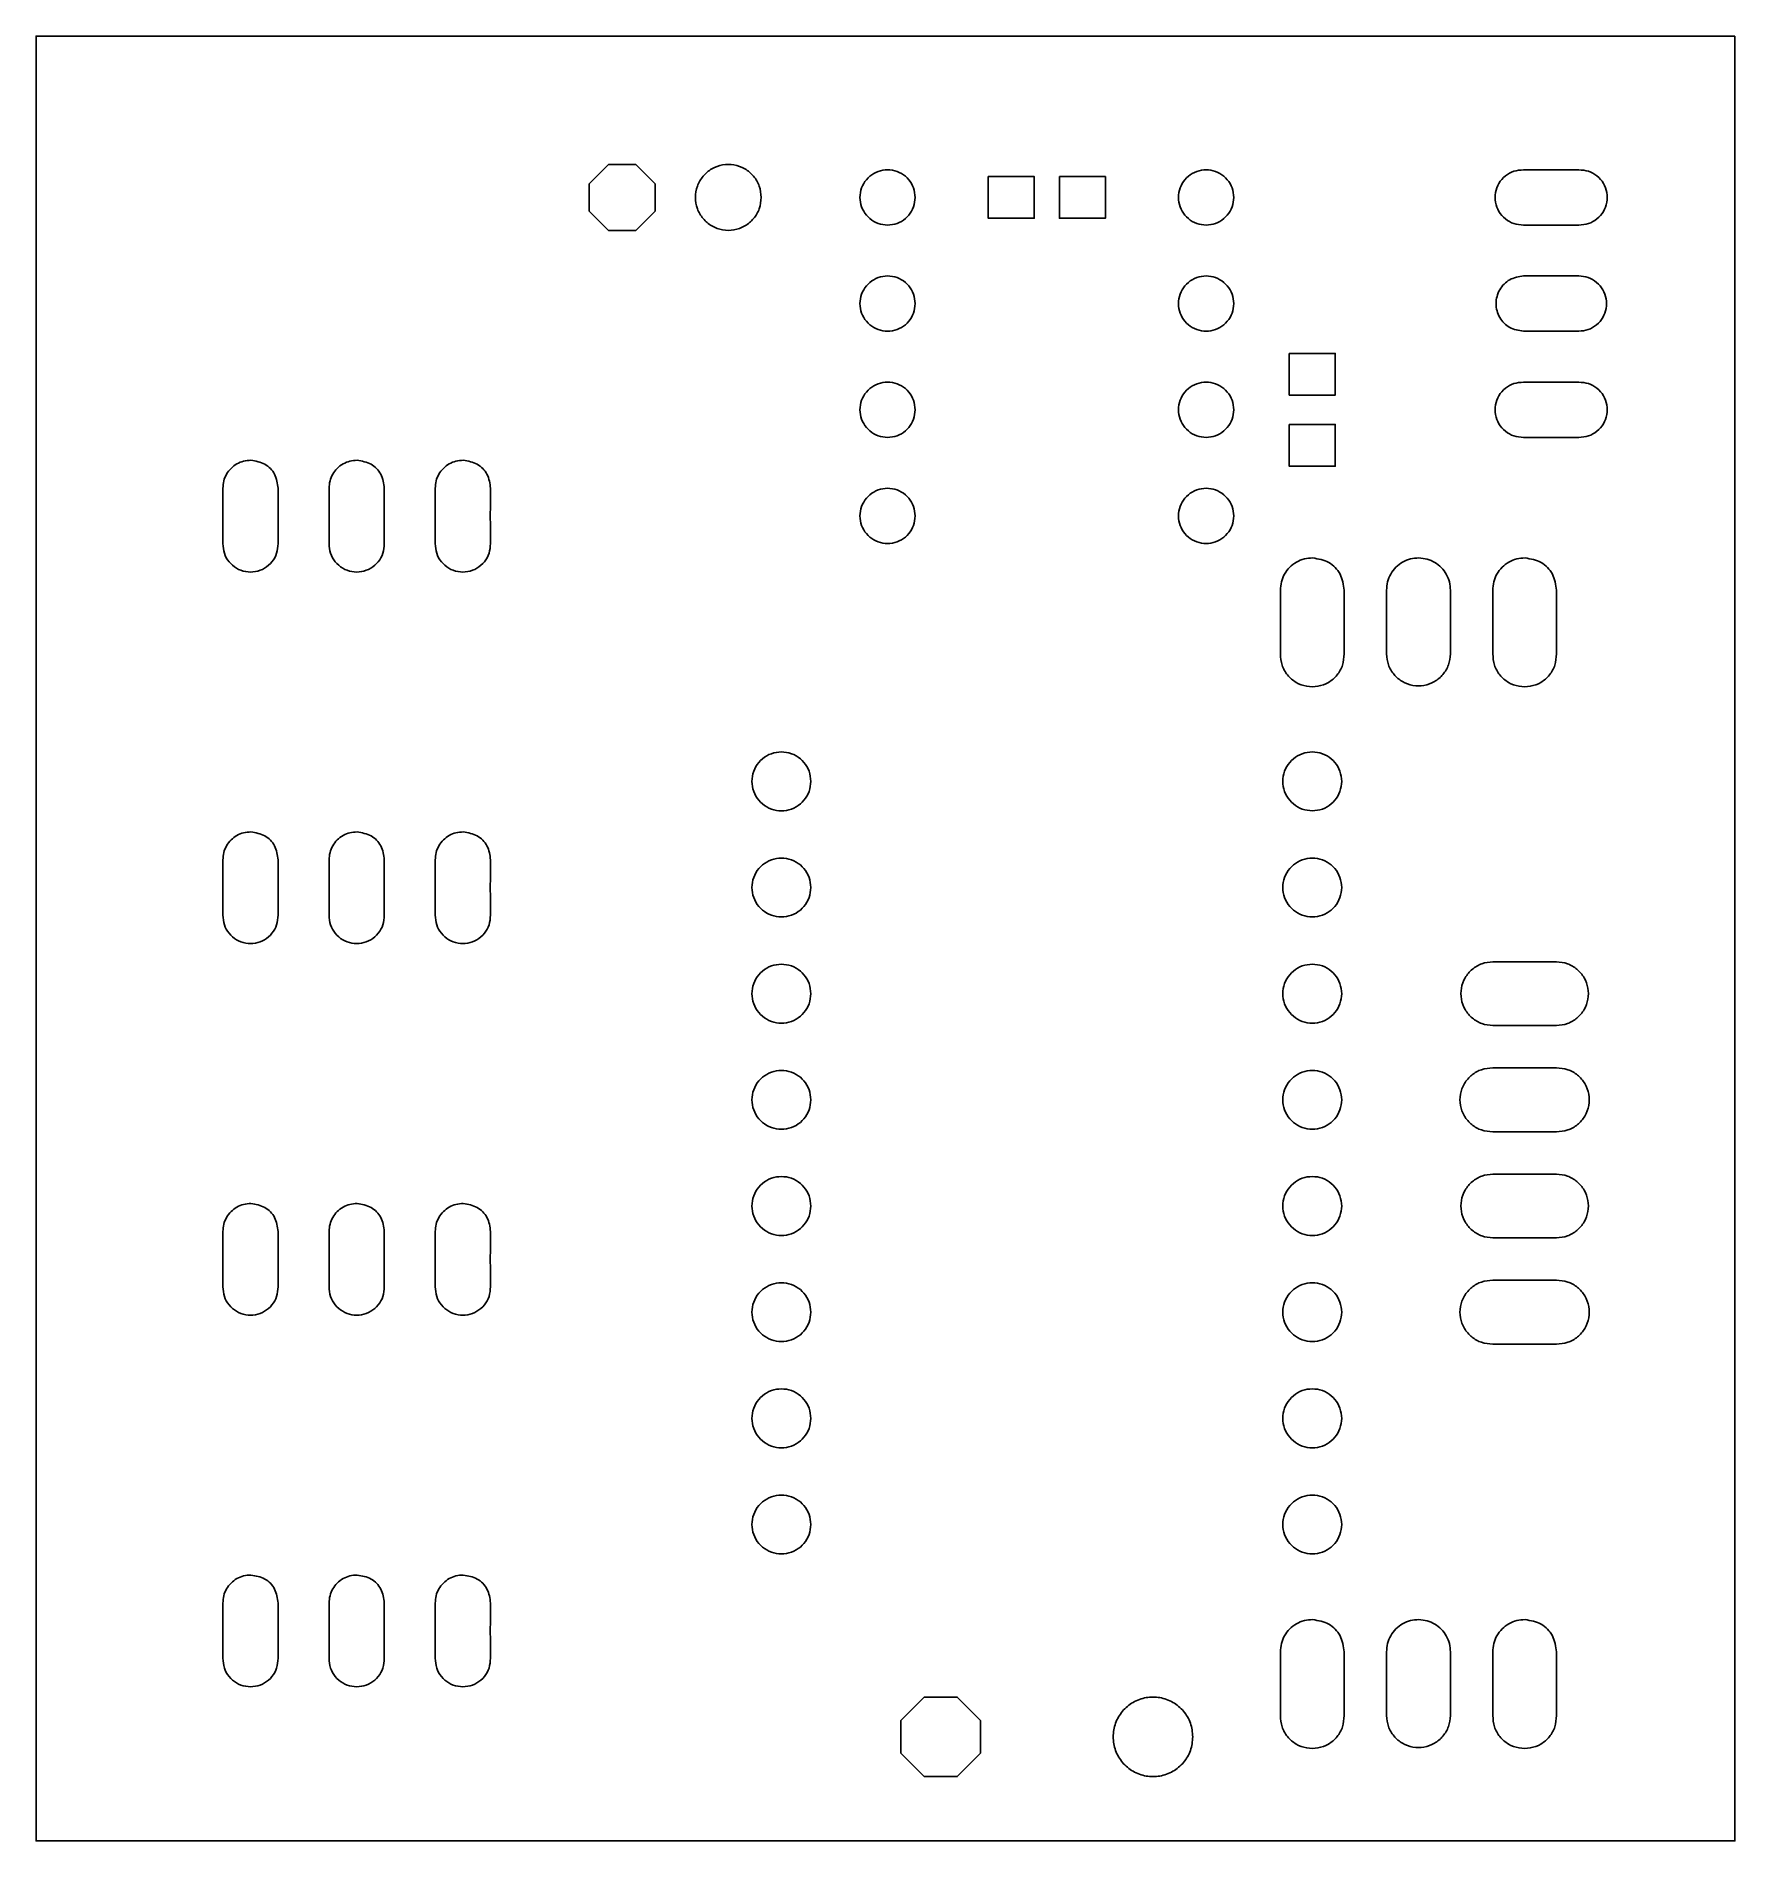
# Model space of a CAD drawing. Extents: x 0 to 40.6, y 0 to 43.2.
import ezdxf

# ---------------------------------------------------------------- set-up
doc = ezdxf.new("R2010")
doc.units = 0
doc.layers.get('0').update_dxf_attribs({"linetype": 'CONTINUOUS'})

msp = doc.modelspace()

# ---------------------------------------------------------------- linework, layer by layer
at = {"color": 7}
for points in [[(40.640025, 43.180027), (40.640025, 0.000001), (0, 0.000001), (0, 43.180027)], [(13.232608, 39.646173), (13.232608, 38.993869), (13.693856, 38.532621), (14.346159, 38.532621), (14.807407, 38.993869), (14.807407, 39.646173), (14.346159, 40.107421), (13.693856, 40.107421)], [(22.780014, 39.820004), (22.780014, 38.820011), (23.880015, 38.820011), (23.880015, 39.820004)], [(24.480015, 39.820004), (24.480015, 38.820011), (25.580016, 38.820011), (25.580016, 39.820004)], [(17.34741, 39.320021)], [(21.030413, 39.320021)], [(28.650417, 39.320021)], [(21.030413, 36.780021)], [(28.650417, 36.780021)], [(29.980018, 35.590004), (29.980018, 34.590012), (31.080019, 34.590012), (31.080019, 35.590004)], [(21.030413, 34.240021)], [(28.650417, 34.240021)], [(29.980018, 33.890003), (29.980018, 32.890011), (31.080019, 32.890011), (31.080019, 33.890003)], [(5.139221, 33.030954)], [(7.680238, 33.030954)], [(10.219302, 33.030954)], [(21.030413, 31.700021)], [(28.650418, 31.700021)], [(30.54158, 30.695001)], [(33.080645, 30.695001)], [(35.621662, 30.695001)], [(18.53401, 25.349994)], [(31.234019, 25.349994)], [(5.139221, 24.140319)], [(7.680238, 24.140319)], [(10.219302, 24.140319)], [(18.53401, 22.809994)], [(31.234019, 22.809994)], [(18.53401, 20.269994)], [(31.234019, 20.269994)], [(18.53401, 17.729994)], [(31.234019, 17.729994)], [(5.139221, 15.249684)], [(7.680238, 15.249684)], [(10.219302, 15.249684)], [(18.53401, 15.189994)], [(31.234019, 15.189994)], [(18.53401, 12.649994)], [(31.234019, 12.649994)], [(18.53401, 10.109994)], [(31.234019, 10.109994)], [(18.53401, 7.569994)], [(31.234019, 7.569994)], [(5.139221, 6.361007)], [(7.680238, 6.361007)], [(10.219302, 6.361007)], [(30.54158, 5.294604)], [(33.080645, 5.294604)], [(35.621662, 5.294604)], [(20.687513, 2.884541), (20.687513, 2.095448), (21.245474, 1.537494), (22.034551, 1.537494), (22.592512, 2.095448), (22.592512, 2.884541), (22.034551, 3.442494), (21.245474, 3.442494)], [(27.672518, 2.489994)]]:
    msp.add_lwpolyline(points, close=True, dxfattribs=at)
for points in [[(35.584553, 39.980183), (36.904866, 39.980183)], [(36.904866, 38.659859), (35.584553, 38.659859)], [(35.584553, 37.441109), (36.904866, 37.441109)], [(36.904866, 36.118853), (35.584553, 36.118853)], [(35.584553, 34.900103), (36.904866, 34.900103)], [(36.904866, 33.57978), (35.584553, 33.57978)], [(4.469298, 31.038748), (4.469298, 32.361029)], [(5.789612, 32.361029), (5.789612, 31.038748)], [(7.010316, 31.038748), (7.010316, 32.361029)], [(8.330629, 32.361029), (8.330629, 31.038748)], [(9.54938, 31.038748), (9.54938, 32.361029)], [(29.768143, 28.398127), (29.768143, 29.921571)], [(31.291581, 29.921571), (31.291581, 28.398127)], [(32.307207, 28.398127), (32.307207, 29.921571)], [(33.832599, 29.921571), (33.832599, 28.398127)], [(34.848224, 28.398127), (34.848224, 29.921571)], [(36.371663, 29.921571), (36.371663, 28.398127)], [(4.469298, 22.150071), (4.469298, 23.470394)], [(5.789612, 23.470394), (5.789612, 22.150071)], [(7.010316, 22.150071), (7.010316, 23.470394)], [(8.330629, 23.470394), (8.330629, 22.150071)], [(9.54938, 22.150071), (9.54938, 23.470394)], [(34.848224, 21.032894), (36.371663, 21.032894)], [(36.371663, 19.507492), (34.848224, 19.507492)], [(34.848224, 18.491888), (36.371663, 18.491888)], [(36.371663, 16.968444), (34.848224, 16.968444)], [(34.848224, 15.952815), (36.371663, 15.952815)], [(4.469298, 13.259462), (4.469298, 14.579759)], [(5.789612, 14.579759), (5.789612, 13.259462)], [(7.010316, 13.259462), (7.010316, 14.579759)], [(8.330629, 14.579759), (8.330629, 13.259462)], [(9.54938, 13.259462), (9.54938, 14.579759)], [(36.371663, 14.427412), (34.848224, 14.427412)], [(34.848224, 13.411809), (36.371663, 13.411809)], [(36.371663, 11.888365), (34.848224, 11.888365)], [(4.469298, 4.368827), (4.469298, 5.691082)], [(5.789612, 5.691082), (5.789612, 4.368827)], [(7.010316, 4.368827), (7.010316, 5.691082)], [(8.330629, 5.691082), (8.330629, 4.368827)], [(9.54938, 4.368827), (9.54938, 5.691082)], [(29.768143, 2.99773), (29.768143, 4.521174)], [(31.291581, 4.521174), (31.291581, 2.99773)], [(32.307207, 2.99773), (32.307207, 4.521174)], [(33.832599, 4.521174), (33.832599, 2.99773)], [(34.848224, 2.99773), (34.848224, 4.521174)], [(36.371663, 4.521174), (36.371663, 2.99773)]]:
    msp.add_lwpolyline(points, dxfattribs=at)
for points, knots in [([(17.34741, 39.320021), (17.338048, 39.412119), (17.31946, 39.594996), (17.174562, 39.836718), (16.96232, 40.016443), (16.699453, 40.111768), (16.420509, 40.111768), (16.158008, 40.016443), (15.944304, 39.836718), (15.804839, 39.594996), (15.756382, 39.320021), (15.804839, 39.045045), (15.944304, 38.803324), (16.158008, 38.623599), (16.420509, 38.528273), (16.699453, 38.528273), (16.96232, 38.623599), (17.174562, 38.803324), (17.31946, 39.045045), (17.338048, 39.227923), (17.34741, 39.320021)], [0, 0, 0, 0, 0.274875, 0.545814, 0.820689, 1.095565, 1.366504, 1.641379, 1.916254, 2.187193, 2.462068, 2.736944, 3.007882, 3.282758, 3.557633, 3.828572, 4.103447, 4.378323, 4.649261, 4.924137, 4.924137, 4.924137, 4.924137]), ([(21.030413, 39.320021), (21.022565, 39.397268), (21.006981, 39.550655), (20.885457, 39.753401), (20.707444, 39.904149), (20.486967, 39.984105), (20.253006, 39.984105), (20.032836, 39.904149), (19.853598, 39.753401), (19.736628, 39.550655), (19.696004, 39.320021), (19.736628, 39.089386), (19.853598, 38.88664), (20.032836, 38.735893), (20.253006, 38.655937), (20.486967, 38.655937), (20.707444, 38.735893), (20.885457, 38.88664), (21.006981, 39.089386), (21.022565, 39.242774), (21.030413, 39.320021)], [0, 0, 0, 0, 0.230549, 0.457796, 0.688345, 0.918894, 1.146142, 1.376691, 1.60724, 1.834487, 2.065036, 2.295585, 2.522832, 2.753381, 2.983931, 3.211178, 3.441727, 3.672276, 3.899523, 4.130072, 4.130072, 4.130072, 4.130072]), ([(28.650417, 39.320021), (28.642526, 39.397231), (28.626858, 39.550547), (28.505301, 39.753156), (28.32732, 39.903791), (28.106924, 39.983683), (27.873059, 39.983683), (27.652971, 39.903791), (27.473758, 39.753156), (27.35678, 39.550547), (27.315937, 39.320021), (27.35678, 39.089494), (27.473758, 38.886885), (27.652971, 38.73625), (27.873059, 38.656359), (28.106924, 38.656359), (28.32732, 38.73625), (28.505301, 38.886885), (28.626858, 39.089494), (28.642526, 39.24281), (28.650417, 39.320021)], [0, 0, 0, 0, 0.230456, 0.457614, 0.68807, 0.918526, 1.145684, 1.37614, 1.606596, 1.833753, 2.064209, 2.294665, 2.521823, 2.752279, 2.982735, 3.209893, 3.440349, 3.670805, 3.897963, 4.128419, 4.128419, 4.128419, 4.128419]), ([(35.584553, 38.659859), (35.505615, 38.66567), (35.34891, 38.677205), (35.13973, 38.797075), (34.983651, 38.976498), (34.900644, 39.200795), (34.900644, 39.439246), (34.983651, 39.663543), (35.13973, 39.842966), (35.34891, 39.962836), (35.505615, 39.974372), (35.584553, 39.980183)], [0, 0, 0, 0, 0.23493, 0.466374, 0.701304, 0.936234, 1.167679, 1.402608, 1.637538, 1.868983, 2.103912, 2.103912, 2.103912, 2.103912]), ([(36.904866, 39.980183), (36.983804, 39.974372), (37.140509, 39.962836), (37.349689, 39.842966), (37.505768, 39.663543), (37.588775, 39.439246), (37.588775, 39.200795), (37.505768, 38.976498), (37.349689, 38.797075), (37.140509, 38.677205), (36.983804, 38.66567), (36.904866, 38.659859)], [0, 0, 0, 0, 0.23493, 0.466374, 0.701304, 0.936234, 1.167679, 1.402608, 1.637538, 1.868983, 2.103912, 2.103912, 2.103912, 2.103912]), ([(21.030413, 36.780021), (21.022565, 36.857268), (21.006981, 37.010655), (20.885457, 37.213401), (20.707444, 37.364149), (20.486967, 37.444105), (20.253006, 37.444105), (20.032836, 37.364149), (19.853598, 37.213401), (19.736628, 37.010655), (19.696004, 36.780021), (19.736628, 36.549386), (19.853598, 36.34664), (20.032836, 36.195893), (20.253006, 36.115937), (20.486967, 36.115937), (20.707444, 36.195893), (20.885457, 36.34664), (21.006981, 36.549386), (21.022565, 36.702774), (21.030413, 36.780021)], [0, 0, 0, 0, 0.230549, 0.457796, 0.688345, 0.918894, 1.146142, 1.376691, 1.60724, 1.834487, 2.065036, 2.295585, 2.522832, 2.753381, 2.983931, 3.211178, 3.441727, 3.672276, 3.899523, 4.130072, 4.130072, 4.130072, 4.130072]), ([(28.650417, 36.780021), (28.642526, 36.857231), (28.626858, 37.010547), (28.505301, 37.213156), (28.32732, 37.363791), (28.106924, 37.443683), (27.873059, 37.443683), (27.652971, 37.363791), (27.473758, 37.213156), (27.35678, 37.010547), (27.315937, 36.780021), (27.35678, 36.549494), (27.473758, 36.346885), (27.652971, 36.19625), (27.873059, 36.116359), (28.106924, 36.116359), (28.32732, 36.19625), (28.505301, 36.346885), (28.626858, 36.549494), (28.642526, 36.70281), (28.650417, 36.780021)], [0, 0, 0, 0, 0.230456, 0.457614, 0.68807, 0.918526, 1.145684, 1.37614, 1.606596, 1.833753, 2.064209, 2.294665, 2.521823, 2.752279, 2.982735, 3.209893, 3.440349, 3.670805, 3.897963, 4.128419, 4.128419, 4.128419, 4.128419]), ([(35.584553, 36.118853), (35.468399, 36.137425), (35.239522, 36.174019), (34.988001, 36.436788), (34.894827, 36.779981), (34.988001, 37.123175), (35.239522, 37.385943), (35.468399, 37.422537), (35.584553, 37.441109)], [0, 0, 0, 0, 0.344761, 0.679343, 1.024104, 1.368865, 1.703447, 2.048209, 2.048209, 2.048209, 2.048209]), ([(36.904866, 37.441109), (36.982403, 37.433492), (37.136363, 37.418368), (37.340101, 37.296896), (37.49165, 37.11852), (37.572057, 36.897321), (37.572057, 36.662641), (37.49165, 36.441442), (37.340101, 36.263066), (37.136363, 36.141594), (36.982403, 36.12647), (36.904866, 36.118853)], [0, 0, 0, 0, 0.231327, 0.459328, 0.690655, 0.921983, 1.149983, 1.38131, 1.612638, 1.840638, 2.071965, 2.071965, 2.071965, 2.071965]), ([(21.030413, 34.240021), (21.022565, 34.317268), (21.006981, 34.470655), (20.885457, 34.673401), (20.707444, 34.824149), (20.486967, 34.904105), (20.253006, 34.904105), (20.032836, 34.824149), (19.853598, 34.673401), (19.736628, 34.470655), (19.696004, 34.240021), (19.736628, 34.009386), (19.853598, 33.80664), (20.032836, 33.655893), (20.253006, 33.575937), (20.486967, 33.575937), (20.707444, 33.655893), (20.885457, 33.80664), (21.006981, 34.009386), (21.022565, 34.162774), (21.030413, 34.240021)], [0, 0, 0, 0, 0.230549, 0.457796, 0.688345, 0.918894, 1.146142, 1.376691, 1.60724, 1.834487, 2.065036, 2.295585, 2.522832, 2.753381, 2.983931, 3.211178, 3.441727, 3.672276, 3.899523, 4.130072, 4.130072, 4.130072, 4.130072]), ([(28.650417, 34.240021), (28.642526, 34.317231), (28.626858, 34.470547), (28.505301, 34.673156), (28.32732, 34.823791), (28.106924, 34.903683), (27.873059, 34.903683), (27.652971, 34.823791), (27.473758, 34.673156), (27.35678, 34.470547), (27.315937, 34.240021), (27.35678, 34.009494), (27.473758, 33.806885), (27.652971, 33.65625), (27.873059, 33.576359), (28.106924, 33.576359), (28.32732, 33.65625), (28.505301, 33.806885), (28.626858, 34.009494), (28.642526, 34.16281), (28.650417, 34.240021)], [0, 0, 0, 0, 0.230456, 0.457614, 0.68807, 0.918526, 1.145684, 1.37614, 1.606596, 1.833753, 2.064209, 2.294665, 2.521823, 2.752279, 2.982735, 3.209893, 3.440349, 3.670805, 3.897963, 4.128419, 4.128419, 4.128419, 4.128419]), ([(35.584553, 33.57978), (35.505615, 33.58559), (35.34891, 33.597126), (35.13973, 33.716996), (34.983651, 33.896419), (34.900644, 34.120716), (34.900644, 34.359167), (34.983651, 34.583464), (35.13973, 34.762887), (35.34891, 34.882757), (35.505615, 34.894292), (35.584553, 34.900103)], [0, 0, 0, 0, 0.23493, 0.466374, 0.701304, 0.936234, 1.167679, 1.402608, 1.637538, 1.868983, 2.103912, 2.103912, 2.103912, 2.103912]), ([(36.904866, 34.900103), (36.983804, 34.894292), (37.140509, 34.882757), (37.349689, 34.762887), (37.505768, 34.583464), (37.588775, 34.359167), (37.588775, 34.120716), (37.505768, 33.896419), (37.349689, 33.716996), (37.140509, 33.597126), (36.983804, 33.58559), (36.904866, 33.57978)], [0, 0, 0, 0, 0.23493, 0.466374, 0.701304, 0.936234, 1.167679, 1.402608, 1.637538, 1.868983, 2.103912, 2.103912, 2.103912, 2.103912]), ([(4.469298, 32.361029), (4.473017, 32.419956), (4.480421, 32.537304), (4.549876, 32.701885), (4.656927, 32.843324), (4.798366, 32.950375), (4.962946, 33.019831), (5.080294, 33.027236), (5.139221, 33.030954)], [0, 0, 0, 0, 0.176067, 0.350626, 0.526693, 0.702761, 0.877319, 1.053386, 1.053386, 1.053386, 1.053386]), ([(5.139221, 33.030954), (5.25461, 33.011054), (5.481969, 32.971844), (5.740667, 32.705376), (5.773134, 32.476957), (5.789612, 32.361029)], [0, 0, 0, 0, 0.345175, 0.680119, 1.025294, 1.025294, 1.025294, 1.025294]), ([(7.010316, 32.361029), (7.014034, 32.419956), (7.021439, 32.537304), (7.090893, 32.701885), (7.197944, 32.843324), (7.339383, 32.950375), (7.503963, 33.019831), (7.621311, 33.027236), (7.680238, 33.030954)], [0, 0, 0, 0, 0.176067, 0.350626, 0.526693, 0.702761, 0.877319, 1.053386, 1.053386, 1.053386, 1.053386]), ([(7.680238, 33.030954), (7.795627, 33.011054), (8.022986, 32.971844), (8.281684, 32.705376), (8.314151, 32.476957), (8.330629, 32.361029)], [0, 0, 0, 0, 0.345175, 0.680119, 1.025294, 1.025294, 1.025294, 1.025294]), ([(10.219302, 33.030954), (10.334999, 33.011037), (10.562965, 32.971794), (10.817171, 32.705571), (10.883428, 32.361067), (10.863003, 31.920747), (10.866414, 31.478943), (10.876946, 31.075511), (10.851387, 30.802947), (10.73282, 30.593859), (10.553037, 30.437693), (10.328801, 30.354671), (10.090286, 30.354668), (9.865963, 30.437702), (9.686527, 30.593827), (9.566673, 30.803063), (9.555173, 30.959796), (9.54938, 31.038748)], [0, 0, 0, 0, 0.345175, 0.680119, 1.025294, 1.368108, 2.004762, 2.347576, 2.582543, 2.814024, 3.048991, 3.283958, 3.515439, 3.750406, 3.985373, 4.216854, 4.451821, 4.451821, 4.451821, 4.451821]), ([(9.54938, 32.361029), (9.553098, 32.419956), (9.560503, 32.537304), (9.629958, 32.701885), (9.737009, 32.843324), (9.878447, 32.950375), (10.043027, 33.019831), (10.160375, 33.027236), (10.219302, 33.030954)], [0, 0, 0, 0, 0.176067, 0.350626, 0.526693, 0.702761, 0.877319, 1.053386, 1.053386, 1.053386, 1.053386]), ([(21.030413, 31.700021), (21.022565, 31.777268), (21.006981, 31.930655), (20.885457, 32.133401), (20.707444, 32.284149), (20.486967, 32.364105), (20.253006, 32.364105), (20.032836, 32.284149), (19.853598, 32.133401), (19.736628, 31.930655), (19.696004, 31.700021), (19.736628, 31.469386), (19.853598, 31.26664), (20.032836, 31.115893), (20.253006, 31.035937), (20.486967, 31.035937), (20.707444, 31.115893), (20.885457, 31.26664), (21.006981, 31.469386), (21.022565, 31.622774), (21.030413, 31.700021)], [0, 0, 0, 0, 0.230549, 0.457796, 0.688345, 0.918894, 1.146142, 1.376691, 1.60724, 1.834487, 2.065036, 2.295585, 2.522832, 2.753381, 2.983931, 3.211178, 3.441727, 3.672276, 3.899523, 4.130072, 4.130072, 4.130072, 4.130072]), ([(28.650418, 31.700021), (28.64257, 31.777268), (28.626986, 31.930655), (28.505461, 32.133401), (28.327449, 32.284149), (28.106972, 32.364105), (27.87301, 32.364105), (27.65284, 32.284149), (27.473602, 32.133401), (27.356633, 31.930655), (27.316009, 31.700021), (27.356633, 31.469386), (27.473602, 31.26664), (27.65284, 31.115893), (27.87301, 31.035937), (28.106972, 31.035937), (28.327449, 31.115893), (28.505461, 31.26664), (28.626986, 31.469386), (28.64257, 31.622774), (28.650418, 31.700021)], [0, 0, 0, 0, 0.230549, 0.457796, 0.688345, 0.918894, 1.146142, 1.376691, 1.60724, 1.834487, 2.065036, 2.295585, 2.522832, 2.753381, 2.983931, 3.211178, 3.441727, 3.672276, 3.899523, 4.130072, 4.130072, 4.130072, 4.130072]), ([(5.789612, 31.038748), (5.783819, 30.959796), (5.772319, 30.803063), (5.652464, 30.593827), (5.473029, 30.437702), (5.2487, 30.354668), (5.01021, 30.354668), (4.785881, 30.437702), (4.606446, 30.593827), (4.486591, 30.803063), (4.475091, 30.959796), (4.469298, 31.038748)], [0, 0, 0, 0, 0.234967, 0.466448, 0.701415, 0.936382, 1.167863, 1.40283, 1.637797, 1.869278, 2.104245, 2.104245, 2.104245, 2.104245]), ([(8.330629, 31.038748), (8.324836, 30.959796), (8.313336, 30.803063), (8.193482, 30.593827), (8.014047, 30.437702), (7.789717, 30.354668), (7.551227, 30.354668), (7.326898, 30.437702), (7.147463, 30.593827), (7.027608, 30.803063), (7.016109, 30.959796), (7.010316, 31.038748)], [0, 0, 0, 0, 0.234967, 0.466448, 0.701415, 0.936382, 1.167863, 1.40283, 1.637797, 1.869278, 2.104245, 2.104245, 2.104245, 2.104245]), ([(29.768143, 29.921571), (29.7724, 29.989616), (29.780879, 30.125124), (29.861027, 30.315191), (29.984625, 30.478524), (30.147959, 30.60212), (30.338027, 30.682266), (30.473534, 30.690744), (30.54158, 30.695001)], [0, 0, 0, 0, 0.203305, 0.404865, 0.60817, 0.811475, 1.013035, 1.216341, 1.216341, 1.216341, 1.216341]), ([(30.54158, 30.695001), (30.674708, 30.671962), (30.93702, 30.626566), (31.235339, 30.318928), (31.272647, 30.055345), (31.291581, 29.921571)], [0, 0, 0, 0, 0.398279, 0.784755, 1.183034, 1.183034, 1.183034, 1.183034]), ([(32.307207, 29.921571), (32.311465, 29.989617), (32.319943, 30.125124), (32.400091, 30.315191), (32.523689, 30.478524), (32.687024, 30.602121), (32.877092, 30.682267), (33.012599, 30.690744), (33.080645, 30.695001)], [0, 0, 0, 0, 0.203305, 0.404865, 0.608171, 0.811476, 1.013036, 1.216341, 1.216341, 1.216341, 1.216341]), ([(33.080645, 30.695001), (33.147341, 30.68903), (33.280181, 30.677137), (33.465118, 30.594552), (33.623509, 30.470539), (33.743013, 30.308719), (33.82036, 30.121531), (33.828508, 29.988409), (33.832599, 29.921571)], [0, 0, 0, 0, 0.199723, 0.397789, 0.597512, 0.797235, 0.995301, 1.195024, 1.195024, 1.195024, 1.195024]), ([(34.848224, 29.921571), (34.852482, 29.989617), (34.860961, 30.125124), (34.941109, 30.315191), (35.064707, 30.478524), (35.228041, 30.602121), (35.418109, 30.682267), (35.553617, 30.690744), (35.621662, 30.695001)], [0, 0, 0, 0, 0.203305, 0.404865, 0.608171, 0.811476, 1.013036, 1.216341, 1.216341, 1.216341, 1.216341]), ([(35.621662, 30.695001), (35.754791, 30.671962), (36.017102, 30.626566), (36.31542, 30.318928), (36.352728, 30.055345), (36.371663, 29.921571)], [0, 0, 0, 0, 0.398279, 0.784755, 1.183034, 1.183034, 1.183034, 1.183034]), ([(31.291581, 28.398127), (31.284898, 28.307028), (31.271629, 28.126182), (31.133336, 27.884755), (30.926295, 27.704609), (30.667453, 27.608801), (30.392271, 27.608801), (30.133429, 27.704609), (29.926388, 27.884755), (29.788095, 28.126182), (29.774827, 28.307028), (29.768143, 28.398127)], [0, 0, 0, 0, 0.271117, 0.538211, 0.809328, 1.080445, 1.347539, 1.618655, 1.889772, 2.156866, 2.427983, 2.427983, 2.427983, 2.427983]), ([(33.832599, 28.398127), (33.823486, 28.308956), (33.805391, 28.131892), (33.665003, 27.897898), (33.45946, 27.72393), (33.204897, 27.631664), (32.934908, 27.631664), (32.680346, 27.72393), (32.474803, 27.897898), (32.334414, 28.131892), (32.316319, 28.308956), (32.307207, 28.398127)], [0, 0, 0, 0, 0.266153, 0.528498, 0.794651, 1.060805, 1.323149, 1.589303, 1.855456, 2.117801, 2.383954, 2.383954, 2.383954, 2.383954]), ([(36.371663, 28.398127), (36.364979, 28.307028), (36.351711, 28.126182), (36.213417, 27.884755), (36.006377, 27.704609), (35.747534, 27.608801), (35.472353, 27.608801), (35.21351, 27.704609), (35.00647, 27.884755), (34.868176, 28.126182), (34.854908, 28.307028), (34.848224, 28.398127)], [0, 0, 0, 0, 0.271117, 0.538211, 0.809328, 1.080445, 1.347539, 1.618655, 1.889772, 2.156866, 2.427983, 2.427983, 2.427983, 2.427983]), ([(18.53401, 25.349994), (18.525643, 25.43234), (18.509027, 25.595852), (18.379479, 25.811979), (18.189715, 25.972675), (17.954685, 26.057907), (17.70528, 26.057907), (17.470577, 25.972675), (17.279506, 25.811979), (17.154814, 25.595852), (17.111501, 25.349994), (17.154814, 25.104137), (17.279506, 24.88801), (17.470577, 24.727314), (17.70528, 24.642081), (17.954685, 24.642081), (18.189715, 24.727314), (18.379479, 24.88801), (18.509027, 25.104137), (18.525643, 25.267649), (18.53401, 25.349994)], [0, 0, 0, 0, 0.245767, 0.488014, 0.733781, 0.979548, 1.221795, 1.467562, 1.713329, 1.955577, 2.201344, 2.447111, 2.689358, 2.935125, 3.180892, 3.423139, 3.668906, 3.914673, 4.15692, 4.402687, 4.402687, 4.402687, 4.402687]), ([(31.234019, 25.349994), (31.225607, 25.432302), (31.208905, 25.59574), (31.079322, 25.811726), (30.88959, 25.972306), (30.654644, 26.057472), (30.405339, 26.057472), (30.170721, 25.972306), (29.979676, 25.811726), (29.854974, 25.59574), (29.811435, 25.349994), (29.854974, 25.104248), (29.979676, 24.888263), (30.170721, 24.727683), (30.405339, 24.642517), (30.654644, 24.642517), (30.88959, 24.727683), (31.079322, 24.888263), (31.208905, 25.104248), (31.225607, 25.267686), (31.234019, 25.349994)], [0, 0, 0, 0, 0.245671, 0.487826, 0.733497, 0.979168, 1.221323, 1.466994, 1.712665, 1.95482, 2.200491, 2.446162, 2.688316, 2.933987, 3.179658, 3.421813, 3.667484, 3.913155, 4.15531, 4.400981, 4.400981, 4.400981, 4.400981]), ([(4.469298, 23.470394), (4.473017, 23.529321), (4.480421, 23.646669), (4.549876, 23.81125), (4.656927, 23.952689), (4.798366, 24.05974), (4.962946, 24.129196), (5.080294, 24.136601), (5.139221, 24.140319)], [0, 0, 0, 0, 0.176067, 0.350626, 0.526693, 0.702761, 0.877319, 1.053386, 1.053386, 1.053386, 1.053386]), ([(5.139221, 24.140319), (5.25461, 24.120419), (5.481969, 24.081209), (5.740667, 23.814741), (5.773134, 23.586322), (5.789612, 23.470394)], [0, 0, 0, 0, 0.345175, 0.680119, 1.025294, 1.025294, 1.025294, 1.025294]), ([(7.010316, 23.470394), (7.014034, 23.529321), (7.021439, 23.646669), (7.090893, 23.81125), (7.197944, 23.952689), (7.339383, 24.05974), (7.503963, 24.129196), (7.621311, 24.136601), (7.680238, 24.140319)], [0, 0, 0, 0, 0.176067, 0.350626, 0.526693, 0.702761, 0.877319, 1.053386, 1.053386, 1.053386, 1.053386]), ([(7.680238, 24.140319), (7.795627, 24.120419), (8.022986, 24.081209), (8.281684, 23.814741), (8.314151, 23.586322), (8.330629, 23.470394)], [0, 0, 0, 0, 0.345175, 0.680119, 1.025294, 1.025294, 1.025294, 1.025294]), ([(10.219302, 24.140319), (10.335, 24.120402), (10.562966, 24.081159), (10.817168, 23.814936), (10.883405, 23.470602), (10.863018, 23.030763), (10.86642, 22.589615), (10.876934, 22.186664), (10.851386, 21.91427), (10.73282, 21.705181), (10.553037, 21.549016), (10.328801, 21.465994), (10.090286, 21.465991), (9.865963, 21.549025), (9.686527, 21.70515), (9.566673, 21.914386), (9.555173, 22.071119), (9.54938, 22.150071)], [0, 0, 0, 0, 0.345175, 0.680119, 1.025294, 1.3676, 2.003311, 2.345618, 2.580585, 2.812066, 3.047033, 3.282, 3.513481, 3.748448, 3.983415, 4.214896, 4.449863, 4.449863, 4.449863, 4.449863]), ([(9.54938, 23.470394), (9.553098, 23.529321), (9.560503, 23.646669), (9.629958, 23.81125), (9.737009, 23.952689), (9.878447, 24.05974), (10.043027, 24.129196), (10.160375, 24.136601), (10.219302, 24.140319)], [0, 0, 0, 0, 0.176067, 0.350626, 0.526693, 0.702761, 0.877319, 1.053386, 1.053386, 1.053386, 1.053386]), ([(18.53401, 22.809994), (18.525643, 22.89234), (18.509027, 23.055852), (18.379479, 23.271979), (18.189715, 23.432675), (17.954685, 23.517907), (17.70528, 23.517907), (17.470577, 23.432675), (17.279506, 23.271979), (17.154814, 23.055852), (17.111501, 22.809994), (17.154814, 22.564137), (17.279506, 22.34801), (17.470577, 22.187314), (17.70528, 22.102081), (17.954685, 22.102081), (18.189715, 22.187314), (18.379479, 22.34801), (18.509027, 22.564137), (18.525643, 22.727649), (18.53401, 22.809994)], [0, 0, 0, 0, 0.245767, 0.488014, 0.733781, 0.979548, 1.221795, 1.467562, 1.713329, 1.955577, 2.201344, 2.447111, 2.689358, 2.935125, 3.180892, 3.423139, 3.668906, 3.914673, 4.15692, 4.402687, 4.402687, 4.402687, 4.402687]), ([(31.234019, 22.809994), (31.225607, 22.892302), (31.208905, 23.05574), (31.079322, 23.271726), (30.88959, 23.432306), (30.654644, 23.517472), (30.405339, 23.517472), (30.170721, 23.432306), (29.979676, 23.271726), (29.854974, 23.05574), (29.811435, 22.809994), (29.854974, 22.564248), (29.979676, 22.348263), (30.170721, 22.187683), (30.405339, 22.102517), (30.654644, 22.102517), (30.88959, 22.187683), (31.079322, 22.348263), (31.208905, 22.564248), (31.225607, 22.727686), (31.234019, 22.809994)], [0, 0, 0, 0, 0.245671, 0.487826, 0.733497, 0.979168, 1.221323, 1.466994, 1.712665, 1.95482, 2.200491, 2.446162, 2.688316, 2.933987, 3.179658, 3.421813, 3.667484, 3.913155, 4.15531, 4.400981, 4.400981, 4.400981, 4.400981]), ([(5.789612, 22.150071), (5.783819, 22.071119), (5.772319, 21.914386), (5.652464, 21.70515), (5.473029, 21.549025), (5.2487, 21.465991), (5.01021, 21.465991), (4.785881, 21.549025), (4.606446, 21.70515), (4.486591, 21.914386), (4.475091, 22.071119), (4.469298, 22.150071)], [0, 0, 0, 0, 0.234967, 0.466448, 0.701415, 0.936382, 1.167863, 1.40283, 1.637797, 1.869278, 2.104245, 2.104245, 2.104245, 2.104245]), ([(8.330629, 22.150071), (8.324836, 22.071119), (8.313336, 21.914386), (8.193482, 21.70515), (8.014047, 21.549025), (7.789717, 21.465991), (7.551227, 21.465991), (7.326898, 21.549025), (7.147463, 21.70515), (7.027608, 21.914386), (7.016109, 22.071119), (7.010316, 22.150071)], [0, 0, 0, 0, 0.234967, 0.466448, 0.701415, 0.936382, 1.167863, 1.40283, 1.637797, 1.869278, 2.104245, 2.104245, 2.104245, 2.104245]), ([(18.53401, 20.269994), (18.525643, 20.35234), (18.509027, 20.515852), (18.379479, 20.731979), (18.189715, 20.892675), (17.954685, 20.977907), (17.70528, 20.977907), (17.470577, 20.892675), (17.279506, 20.731979), (17.154814, 20.515852), (17.111501, 20.269994), (17.154814, 20.024137), (17.279506, 19.80801), (17.470577, 19.647314), (17.70528, 19.562081), (17.954685, 19.562081), (18.189715, 19.647314), (18.379479, 19.80801), (18.509027, 20.024137), (18.525643, 20.187649), (18.53401, 20.269994)], [0, 0, 0, 0, 0.245767, 0.488014, 0.733781, 0.979548, 1.221795, 1.467562, 1.713329, 1.955577, 2.201344, 2.447111, 2.689358, 2.935125, 3.180892, 3.423139, 3.668906, 3.914673, 4.15692, 4.402687, 4.402687, 4.402687, 4.402687]), ([(31.234019, 20.269994), (31.225652, 20.35234), (31.209036, 20.515852), (31.079488, 20.731979), (30.889724, 20.892675), (30.654694, 20.977907), (30.405289, 20.977907), (30.170586, 20.892675), (29.979515, 20.731979), (29.854823, 20.515852), (29.81151, 20.269994), (29.854823, 20.024137), (29.979515, 19.80801), (30.170586, 19.647314), (30.405289, 19.562081), (30.654694, 19.562081), (30.889724, 19.647314), (31.079488, 19.80801), (31.209036, 20.024137), (31.225652, 20.187649), (31.234019, 20.269994)], [0, 0, 0, 0, 0.245767, 0.488014, 0.733781, 0.979548, 1.221795, 1.467562, 1.713329, 1.955577, 2.201344, 2.447111, 2.689358, 2.935125, 3.180892, 3.423139, 3.668906, 3.914673, 4.15692, 4.402687, 4.402687, 4.402687, 4.402687]), ([(34.848224, 19.507492), (34.759053, 19.516604), (34.581988, 19.534699), (34.347993, 19.675089), (34.174023, 19.880633), (34.081756, 20.135197), (34.081756, 20.405188), (34.174023, 20.659753), (34.347993, 20.865297), (34.581988, 21.005687), (34.759053, 21.023781), (34.848224, 21.032894)], [0, 0, 0, 0, 0.266155, 0.528502, 0.794657, 1.060812, 1.323158, 1.589314, 1.855469, 2.117815, 2.383971, 2.383971, 2.383971, 2.383971]), ([(36.371663, 21.032894), (36.460834, 21.023781), (36.637899, 21.005687), (36.871894, 20.865297), (37.045864, 20.659753), (37.138131, 20.405188), (37.138131, 20.135197), (37.045864, 19.880633), (36.871894, 19.675089), (36.637899, 19.534699), (36.460834, 19.516604), (36.371663, 19.507492)], [0, 0, 0, 0, 0.266155, 0.528502, 0.794657, 1.060812, 1.323158, 1.589314, 1.855469, 2.117815, 2.383971, 2.383971, 2.383971, 2.383971]), ([(18.53401, 17.729994), (18.525643, 17.81234), (18.509027, 17.975852), (18.379479, 18.191979), (18.189715, 18.352675), (17.954685, 18.437907), (17.70528, 18.437907), (17.470577, 18.352675), (17.279506, 18.191979), (17.154814, 17.975852), (17.111501, 17.729994), (17.154814, 17.484137), (17.279506, 17.26801), (17.470577, 17.107314), (17.70528, 17.022081), (17.954685, 17.022081), (18.189715, 17.107314), (18.379479, 17.26801), (18.509027, 17.484137), (18.525643, 17.647649), (18.53401, 17.729994)], [0, 0, 0, 0, 0.245767, 0.488014, 0.733781, 0.979548, 1.221795, 1.467562, 1.713329, 1.955577, 2.201344, 2.447111, 2.689358, 2.935125, 3.180892, 3.423139, 3.668906, 3.914673, 4.15692, 4.402687, 4.402687, 4.402687, 4.402687]), ([(31.234019, 17.729994), (31.225607, 17.812302), (31.208905, 17.97574), (31.079322, 18.191726), (30.88959, 18.352306), (30.654644, 18.437472), (30.405339, 18.437472), (30.170721, 18.352306), (29.979676, 18.191726), (29.854974, 17.97574), (29.811435, 17.729994), (29.854974, 17.484248), (29.979676, 17.268263), (30.170721, 17.107683), (30.405339, 17.022517), (30.654644, 17.022517), (30.88959, 17.107683), (31.079322, 17.268263), (31.208905, 17.484248), (31.225607, 17.647686), (31.234019, 17.729994)], [0, 0, 0, 0, 0.245671, 0.487826, 0.733497, 0.979168, 1.221323, 1.466994, 1.712665, 1.95482, 2.200491, 2.446162, 2.688316, 2.933987, 3.179658, 3.421813, 3.667484, 3.913155, 4.15531, 4.400981, 4.400981, 4.400981, 4.400981]), ([(34.848224, 16.968444), (34.757133, 16.975138), (34.576303, 16.988426), (34.334907, 17.126728), (34.154787, 17.333762), (34.058994, 17.592587), (34.058994, 17.867746), (34.154787, 18.12657), (34.334907, 18.333604), (34.576303, 18.471906), (34.757133, 18.485195), (34.848224, 18.491888)], [0, 0, 0, 0, 0.271096, 0.538169, 0.809265, 1.080361, 1.347435, 1.61853, 1.889626, 2.1567, 2.427796, 2.427796, 2.427796, 2.427796]), ([(36.371663, 18.491888), (36.462754, 18.485195), (36.643584, 18.471906), (36.88498, 18.333604), (37.0651, 18.12657), (37.160893, 17.867746), (37.160893, 17.592587), (37.0651, 17.333762), (36.88498, 17.126728), (36.643584, 16.988426), (36.462754, 16.975138), (36.371663, 16.968444)], [0, 0, 0, 0, 0.271096, 0.538169, 0.809265, 1.080361, 1.347435, 1.61853, 1.889626, 2.1567, 2.427796, 2.427796, 2.427796, 2.427796]), ([(18.53401, 15.189994), (18.525643, 15.27234), (18.509027, 15.435852), (18.379479, 15.651979), (18.189715, 15.812675), (17.954685, 15.897907), (17.70528, 15.897907), (17.470577, 15.812675), (17.279506, 15.651979), (17.154814, 15.435852), (17.111501, 15.189994), (17.154814, 14.944137), (17.279506, 14.72801), (17.470577, 14.567314), (17.70528, 14.482081), (17.954685, 14.482081), (18.189715, 14.567314), (18.379479, 14.72801), (18.509027, 14.944137), (18.525643, 15.107649), (18.53401, 15.189994)], [0, 0, 0, 0, 0.245767, 0.488014, 0.733781, 0.979548, 1.221795, 1.467562, 1.713329, 1.955577, 2.201344, 2.447111, 2.689358, 2.935125, 3.180892, 3.423139, 3.668906, 3.914673, 4.15692, 4.402687, 4.402687, 4.402687, 4.402687]), ([(31.234019, 15.189994), (31.225652, 15.27234), (31.209036, 15.435852), (31.079488, 15.651979), (30.889724, 15.812675), (30.654694, 15.897907), (30.405289, 15.897907), (30.170586, 15.812675), (29.979515, 15.651979), (29.854823, 15.435852), (29.81151, 15.189994), (29.854823, 14.944137), (29.979515, 14.72801), (30.170586, 14.567314), (30.405289, 14.482081), (30.654694, 14.482081), (30.889724, 14.567314), (31.079488, 14.72801), (31.209036, 14.944137), (31.225652, 15.107649), (31.234019, 15.189994)], [0, 0, 0, 0, 0.245767, 0.488014, 0.733781, 0.979548, 1.221795, 1.467562, 1.713329, 1.955577, 2.201344, 2.447111, 2.689358, 2.935125, 3.180892, 3.423139, 3.668906, 3.914673, 4.15692, 4.402687, 4.402687, 4.402687, 4.402687]), ([(34.848224, 14.427412), (34.759053, 14.436525), (34.581988, 14.45462), (34.347993, 14.595009), (34.174023, 14.800554), (34.081756, 15.055118), (34.081756, 15.325109), (34.174023, 15.579673), (34.347993, 15.785217), (34.581988, 15.925607), (34.759053, 15.943702), (34.848224, 15.952815)], [0, 0, 0, 0, 0.266155, 0.528502, 0.794657, 1.060812, 1.323158, 1.589314, 1.855469, 2.117815, 2.383971, 2.383971, 2.383971, 2.383971]), ([(36.371663, 15.952815), (36.460834, 15.943702), (36.637899, 15.925607), (36.871894, 15.785217), (37.045864, 15.579673), (37.138131, 15.325109), (37.138131, 15.055118), (37.045864, 14.800554), (36.871894, 14.595009), (36.637899, 14.45462), (36.460834, 14.436525), (36.371663, 14.427412)], [0, 0, 0, 0, 0.266155, 0.528502, 0.794657, 1.060812, 1.323158, 1.589314, 1.855469, 2.117815, 2.383971, 2.383971, 2.383971, 2.383971]), ([(4.469298, 14.579759), (4.473017, 14.638686), (4.480421, 14.756034), (4.549876, 14.920615), (4.656927, 15.062054), (4.798366, 15.169105), (4.962946, 15.238561), (5.080294, 15.245966), (5.139221, 15.249684)], [0, 0, 0, 0, 0.176067, 0.350626, 0.526693, 0.702761, 0.877319, 1.053386, 1.053386, 1.053386, 1.053386]), ([(5.139221, 15.249684), (5.25461, 15.229784), (5.481969, 15.190574), (5.740667, 14.924106), (5.773134, 14.695687), (5.789612, 14.579759)], [0, 0, 0, 0, 0.345175, 0.680119, 1.025294, 1.025294, 1.025294, 1.025294]), ([(7.010316, 14.579759), (7.014034, 14.638686), (7.021439, 14.756034), (7.090893, 14.920615), (7.197944, 15.062054), (7.339383, 15.169105), (7.503963, 15.238561), (7.621311, 15.245966), (7.680238, 15.249684)], [0, 0, 0, 0, 0.176067, 0.350626, 0.526693, 0.702761, 0.877319, 1.053386, 1.053386, 1.053386, 1.053386]), ([(7.680238, 15.249684), (7.795627, 15.229784), (8.022986, 15.190574), (8.281684, 14.924106), (8.314151, 14.695687), (8.330629, 14.579759)], [0, 0, 0, 0, 0.345175, 0.680119, 1.025294, 1.025294, 1.025294, 1.025294]), ([(10.219302, 15.249684), (10.335, 15.229767), (10.562966, 15.190524), (10.817168, 14.924301), (10.883405, 14.57997), (10.863018, 14.140137), (10.866421, 13.698998), (10.876934, 13.296053), (10.851386, 13.023661), (10.73282, 12.814573), (10.553037, 12.658408), (10.328801, 12.575385), (10.090286, 12.575382), (9.865963, 12.658416), (9.686527, 12.814541), (9.566673, 13.023777), (9.555173, 13.18051), (9.54938, 13.259462)], [0, 0, 0, 0, 0.345175, 0.680119, 1.025294, 1.367593, 2.003292, 2.345591, 2.580558, 2.812039, 3.047006, 3.281973, 3.513454, 3.748421, 3.983389, 4.214869, 4.449837, 4.449837, 4.449837, 4.449837]), ([(9.54938, 14.579759), (9.553098, 14.638686), (9.560503, 14.756034), (9.629958, 14.920615), (9.737009, 15.062054), (9.878447, 15.169105), (10.043027, 15.238561), (10.160375, 15.245966), (10.219302, 15.249684)], [0, 0, 0, 0, 0.176067, 0.350626, 0.526693, 0.702761, 0.877319, 1.053386, 1.053386, 1.053386, 1.053386]), ([(34.848224, 11.888365), (34.757133, 11.895059), (34.576303, 11.908347), (34.334907, 12.046649), (34.154787, 12.253683), (34.058994, 12.512507), (34.058994, 12.787667), (34.154787, 13.046491), (34.334907, 13.253525), (34.576303, 13.391827), (34.757133, 13.405115), (34.848224, 13.411809)], [0, 0, 0, 0, 0.271096, 0.538169, 0.809265, 1.080361, 1.347435, 1.61853, 1.889626, 2.1567, 2.427796, 2.427796, 2.427796, 2.427796]), ([(36.371663, 13.411809), (36.462754, 13.405115), (36.643584, 13.391827), (36.88498, 13.253525), (37.0651, 13.046491), (37.160893, 12.787667), (37.160893, 12.512507), (37.0651, 12.253683), (36.88498, 12.046649), (36.643584, 11.908347), (36.462754, 11.895059), (36.371663, 11.888365)], [0, 0, 0, 0, 0.271096, 0.538169, 0.809265, 1.080361, 1.347435, 1.61853, 1.889626, 2.1567, 2.427796, 2.427796, 2.427796, 2.427796]), ([(5.789612, 13.259462), (5.783819, 13.18051), (5.772319, 13.023777), (5.652464, 12.814541), (5.473029, 12.658416), (5.2487, 12.575383), (5.01021, 12.575383), (4.785881, 12.658416), (4.606446, 12.814541), (4.486591, 13.023777), (4.475091, 13.18051), (4.469298, 13.259462)], [0, 0, 0, 0, 0.234967, 0.466448, 0.701415, 0.936382, 1.167863, 1.40283, 1.637797, 1.869278, 2.104245, 2.104245, 2.104245, 2.104245]), ([(8.330629, 13.259462), (8.324836, 13.18051), (8.313336, 13.023777), (8.193482, 12.814541), (8.014047, 12.658416), (7.789717, 12.575383), (7.551227, 12.575383), (7.326898, 12.658416), (7.147463, 12.814541), (7.027608, 13.023777), (7.016109, 13.18051), (7.010316, 13.259462)], [0, 0, 0, 0, 0.234967, 0.466448, 0.701415, 0.936382, 1.167863, 1.40283, 1.637797, 1.869278, 2.104245, 2.104245, 2.104245, 2.104245]), ([(18.53401, 12.649994), (18.525643, 12.73234), (18.509027, 12.895852), (18.379479, 13.111979), (18.189715, 13.272675), (17.954685, 13.357907), (17.70528, 13.357907), (17.470577, 13.272675), (17.279506, 13.111979), (17.154814, 12.895852), (17.111501, 12.649994), (17.154814, 12.404137), (17.279506, 12.18801), (17.470577, 12.027314), (17.70528, 11.942081), (17.954685, 11.942081), (18.189715, 12.027314), (18.379479, 12.18801), (18.509027, 12.404137), (18.525643, 12.567649), (18.53401, 12.649994)], [0, 0, 0, 0, 0.245767, 0.488014, 0.733781, 0.979548, 1.221795, 1.467562, 1.713329, 1.955577, 2.201344, 2.447111, 2.689358, 2.935125, 3.180892, 3.423139, 3.668906, 3.914673, 4.15692, 4.402687, 4.402687, 4.402687, 4.402687]), ([(31.234019, 12.649994), (31.225607, 12.732302), (31.208905, 12.89574), (31.079322, 13.111726), (30.88959, 13.272306), (30.654644, 13.357472), (30.405339, 13.357472), (30.170721, 13.272306), (29.979676, 13.111726), (29.854974, 12.89574), (29.811435, 12.649994), (29.854974, 12.404248), (29.979676, 12.188263), (30.170721, 12.027683), (30.405339, 11.942517), (30.654644, 11.942517), (30.88959, 12.027683), (31.079322, 12.188263), (31.208905, 12.404248), (31.225607, 12.567686), (31.234019, 12.649994)], [0, 0, 0, 0, 0.245671, 0.487826, 0.733497, 0.979168, 1.221323, 1.466994, 1.712665, 1.95482, 2.200491, 2.446162, 2.688316, 2.933987, 3.179658, 3.421813, 3.667484, 3.913155, 4.15531, 4.400981, 4.400981, 4.400981, 4.400981]), ([(18.53401, 10.109994), (18.525643, 10.19234), (18.509027, 10.355852), (18.379479, 10.571979), (18.189715, 10.732675), (17.954685, 10.817907), (17.70528, 10.817907), (17.470577, 10.732675), (17.279506, 10.571979), (17.154814, 10.355852), (17.111501, 10.109994), (17.154814, 9.864137), (17.279506, 9.64801), (17.470577, 9.487314), (17.70528, 9.402081), (17.954685, 9.402081), (18.189715, 9.487314), (18.379479, 9.64801), (18.509027, 9.864137), (18.525643, 10.027649), (18.53401, 10.109994)], [0, 0, 0, 0, 0.245767, 0.488014, 0.733781, 0.979548, 1.221795, 1.467562, 1.713329, 1.955577, 2.201344, 2.447111, 2.689358, 2.935125, 3.180892, 3.423139, 3.668906, 3.914673, 4.15692, 4.402687, 4.402687, 4.402687, 4.402687]), ([(31.234019, 10.109994), (31.225652, 10.19234), (31.209036, 10.355852), (31.079488, 10.571979), (30.889724, 10.732675), (30.654694, 10.817907), (30.405289, 10.817907), (30.170586, 10.732675), (29.979515, 10.571979), (29.854823, 10.355852), (29.81151, 10.109994), (29.854823, 9.864137), (29.979515, 9.64801), (30.170586, 9.487314), (30.405289, 9.402081), (30.654694, 9.402081), (30.889724, 9.487314), (31.079488, 9.64801), (31.209036, 9.864137), (31.225652, 10.027649), (31.234019, 10.109994)], [0, 0, 0, 0, 0.245767, 0.488014, 0.733781, 0.979548, 1.221795, 1.467562, 1.713329, 1.955577, 2.201344, 2.447111, 2.689358, 2.935125, 3.180892, 3.423139, 3.668906, 3.914673, 4.15692, 4.402687, 4.402687, 4.402687, 4.402687]), ([(18.53401, 7.569994), (18.525643, 7.65234), (18.509027, 7.815852), (18.379479, 8.031979), (18.189715, 8.192675), (17.954685, 8.277907), (17.70528, 8.277907), (17.470577, 8.192675), (17.279506, 8.031979), (17.154814, 7.815852), (17.111501, 7.569994), (17.154814, 7.324137), (17.279506, 7.10801), (17.470577, 6.947314), (17.70528, 6.862081), (17.954685, 6.862081), (18.189715, 6.947314), (18.379479, 7.10801), (18.509027, 7.324137), (18.525643, 7.487649), (18.53401, 7.569994)], [0, 0, 0, 0, 0.245767, 0.488014, 0.733781, 0.979548, 1.221795, 1.467562, 1.713329, 1.955577, 2.201344, 2.447111, 2.689358, 2.935125, 3.180892, 3.423139, 3.668906, 3.914673, 4.15692, 4.402687, 4.402687, 4.402687, 4.402687]), ([(31.234019, 7.569994), (31.225607, 7.652302), (31.208905, 7.81574), (31.079322, 8.031726), (30.88959, 8.192306), (30.654644, 8.277472), (30.405339, 8.277472), (30.170721, 8.192306), (29.979676, 8.031726), (29.854974, 7.81574), (29.811435, 7.569994), (29.854974, 7.324248), (29.979676, 7.108263), (30.170721, 6.947683), (30.405339, 6.862517), (30.654644, 6.862517), (30.88959, 6.947683), (31.079322, 7.108263), (31.208905, 7.324248), (31.225607, 7.487686), (31.234019, 7.569994)], [0, 0, 0, 0, 0.245671, 0.487826, 0.733497, 0.979168, 1.221323, 1.466994, 1.712665, 1.95482, 2.200491, 2.446162, 2.688316, 2.933987, 3.179658, 3.421813, 3.667484, 3.913155, 4.15531, 4.400981, 4.400981, 4.400981, 4.400981]), ([(4.469298, 5.691082), (4.473017, 5.750009), (4.480421, 5.867357), (4.549876, 6.031938), (4.656927, 6.173376), (4.798366, 6.280428), (4.962946, 6.349884), (5.080294, 6.357289), (5.139221, 6.361007)], [0, 0, 0, 0, 0.176067, 0.350626, 0.526693, 0.702761, 0.877319, 1.053386, 1.053386, 1.053386, 1.053386]), ([(5.139221, 6.361007), (5.25461, 6.341107), (5.481969, 6.301897), (5.740667, 6.035429), (5.773134, 5.80701), (5.789612, 5.691082)], [0, 0, 0, 0, 0.345175, 0.680119, 1.025294, 1.025294, 1.025294, 1.025294]), ([(7.010316, 5.691082), (7.014034, 5.750009), (7.021439, 5.867357), (7.090893, 6.031938), (7.197944, 6.173376), (7.339383, 6.280428), (7.503963, 6.349884), (7.621311, 6.357289), (7.680238, 6.361007)], [0, 0, 0, 0, 0.176067, 0.350626, 0.526693, 0.702761, 0.877319, 1.053386, 1.053386, 1.053386, 1.053386]), ([(7.680238, 6.361007), (7.795627, 6.341107), (8.022986, 6.301897), (8.281684, 6.035429), (8.314151, 5.80701), (8.330629, 5.691082)], [0, 0, 0, 0, 0.345175, 0.680119, 1.025294, 1.025294, 1.025294, 1.025294]), ([(10.219302, 6.361007), (10.334999, 6.34109), (10.562965, 6.301847), (10.817171, 6.035624), (10.883427, 5.691122), (10.863003, 5.250809), (10.866414, 4.809014), (10.876946, 4.405589), (10.851387, 4.133026), (10.73282, 3.923938), (10.553037, 3.767773), (10.328801, 3.68475), (10.090286, 3.684747), (9.865963, 3.767781), (9.686527, 3.923906), (9.566673, 4.133142), (9.555173, 4.289875), (9.54938, 4.368827)], [0, 0, 0, 0, 0.345175, 0.680119, 1.025294, 1.368101, 2.004742, 2.347549, 2.582516, 2.813997, 3.048964, 3.283931, 3.515412, 3.750379, 3.985347, 4.216827, 4.451795, 4.451795, 4.451795, 4.451795]), ([(9.54938, 5.691082), (9.553098, 5.750009), (9.560503, 5.867357), (9.629958, 6.031938), (9.737009, 6.173376), (9.878447, 6.280428), (10.043027, 6.349884), (10.160375, 6.357289), (10.219302, 6.361007)], [0, 0, 0, 0, 0.176067, 0.350626, 0.526693, 0.702761, 0.877319, 1.053386, 1.053386, 1.053386, 1.053386]), ([(29.768143, 4.521174), (29.7724, 4.58922), (29.780879, 4.724727), (29.861027, 4.914794), (29.984625, 5.078127), (30.147959, 5.201724), (30.338027, 5.28187), (30.473534, 5.290347), (30.54158, 5.294604)], [0, 0, 0, 0, 0.203305, 0.404865, 0.60817, 0.811475, 1.013035, 1.216341, 1.216341, 1.216341, 1.216341]), ([(30.54158, 5.294604), (30.674708, 5.271565), (30.93702, 5.226169), (31.235339, 4.918531), (31.272647, 4.654948), (31.291581, 4.521174)], [0, 0, 0, 0, 0.398279, 0.784755, 1.183034, 1.183034, 1.183034, 1.183034]), ([(32.307207, 4.521174), (32.311465, 4.58922), (32.319943, 4.724727), (32.400091, 4.914795), (32.523689, 5.078127), (32.687024, 5.201724), (32.877092, 5.28187), (33.012599, 5.290347), (33.080645, 5.294604)], [0, 0, 0, 0, 0.203305, 0.404865, 0.608171, 0.811476, 1.013036, 1.216341, 1.216341, 1.216341, 1.216341]), ([(33.080645, 5.294604), (33.147341, 5.288633), (33.280181, 5.27674), (33.465118, 5.194155), (33.623509, 5.070142), (33.743013, 4.908323), (33.82036, 4.721134), (33.828508, 4.588012), (33.832599, 4.521174)], [0, 0, 0, 0, 0.199723, 0.397789, 0.597512, 0.797235, 0.995301, 1.195024, 1.195024, 1.195024, 1.195024]), ([(34.848224, 4.521174), (34.852482, 4.58922), (34.860961, 4.724727), (34.941109, 4.914795), (35.064707, 5.078127), (35.228041, 5.201724), (35.418109, 5.28187), (35.553617, 5.290347), (35.621662, 5.294604)], [0, 0, 0, 0, 0.203305, 0.404865, 0.608171, 0.811476, 1.013036, 1.216341, 1.216341, 1.216341, 1.216341]), ([(35.621662, 5.294604), (35.754791, 5.271565), (36.017102, 5.226169), (36.31542, 4.918531), (36.352728, 4.654948), (36.371663, 4.521174)], [0, 0, 0, 0, 0.398279, 0.784755, 1.183034, 1.183034, 1.183034, 1.183034]), ([(5.789612, 4.368827), (5.783819, 4.289875), (5.772319, 4.133142), (5.652464, 3.923906), (5.473029, 3.767781), (5.2487, 3.684748), (5.01021, 3.684748), (4.785881, 3.767781), (4.606446, 3.923906), (4.486591, 4.133142), (4.475091, 4.289875), (4.469298, 4.368827)], [0, 0, 0, 0, 0.234967, 0.466448, 0.701415, 0.936382, 1.167863, 1.40283, 1.637797, 1.869278, 2.104245, 2.104245, 2.104245, 2.104245]), ([(8.330629, 4.368827), (8.324836, 4.289875), (8.313336, 4.133142), (8.193482, 3.923906), (8.014047, 3.767781), (7.789717, 3.684748), (7.551227, 3.684748), (7.326898, 3.767781), (7.147463, 3.923906), (7.027608, 4.133142), (7.016109, 4.289875), (7.010316, 4.368827)], [0, 0, 0, 0, 0.234967, 0.466448, 0.701415, 0.936382, 1.167863, 1.40283, 1.637797, 1.869278, 2.104245, 2.104245, 2.104245, 2.104245]), ([(27.672518, 2.489994), (27.661137, 2.601356), (27.638539, 2.822485), (27.463215, 3.11471), (27.206512, 3.331972), (26.888633, 3.4472), (26.551327, 3.4472), (26.233893, 3.331972), (25.975412, 3.11471), (25.806693, 2.822485), (25.747785, 2.489994), (25.806693, 2.157504), (25.975412, 1.865279), (26.233893, 1.648017), (26.551327, 1.532788), (26.888633, 1.532788), (27.206512, 1.648017), (27.463215, 1.865279), (27.638539, 2.157504), (27.661137, 2.378633), (27.672518, 2.489994)], [0, 0, 0, 0, 0.332389, 0.660021, 0.992409, 1.324798, 1.65243, 1.984819, 2.317207, 2.644839, 2.977228, 3.309617, 3.637249, 3.969637, 4.302026, 4.629658, 4.962047, 5.294435, 5.622067, 5.954456, 5.954456, 5.954456, 5.954456]), ([(31.291581, 2.99773), (31.284898, 2.906631), (31.271629, 2.725785), (31.133336, 2.484358), (30.926295, 2.304212), (30.667453, 2.208404), (30.392271, 2.208404), (30.133429, 2.304212), (29.926388, 2.484358), (29.788095, 2.725785), (29.774827, 2.906631), (29.768143, 2.99773)], [0, 0, 0, 0, 0.271117, 0.538211, 0.809328, 1.080445, 1.347539, 1.618655, 1.889772, 2.156866, 2.427983, 2.427983, 2.427983, 2.427983]), ([(33.832599, 2.99773), (33.823486, 2.908559), (33.805391, 2.731495), (33.665003, 2.497502), (33.45946, 2.323534), (33.204897, 2.231267), (32.934908, 2.231267), (32.680346, 2.323534), (32.474803, 2.497502), (32.334414, 2.731495), (32.316319, 2.908559), (32.307207, 2.99773)], [0, 0, 0, 0, 0.266153, 0.528498, 0.794651, 1.060805, 1.323149, 1.589303, 1.855456, 2.117801, 2.383954, 2.383954, 2.383954, 2.383954]), ([(36.371663, 2.99773), (36.364979, 2.906631), (36.351711, 2.725785), (36.213417, 2.484358), (36.006377, 2.304212), (35.747534, 2.208404), (35.472353, 2.208404), (35.21351, 2.304212), (35.00647, 2.484358), (34.868176, 2.725785), (34.854908, 2.906631), (34.848224, 2.99773)], [0, 0, 0, 0, 0.271117, 0.538211, 0.809328, 1.080445, 1.347539, 1.618655, 1.889772, 2.156866, 2.427983, 2.427983, 2.427983, 2.427983])]:
    msp.add_open_spline(points, degree=3, knots=knots, dxfattribs=at)

doc.saveas('drawing.dxf')
